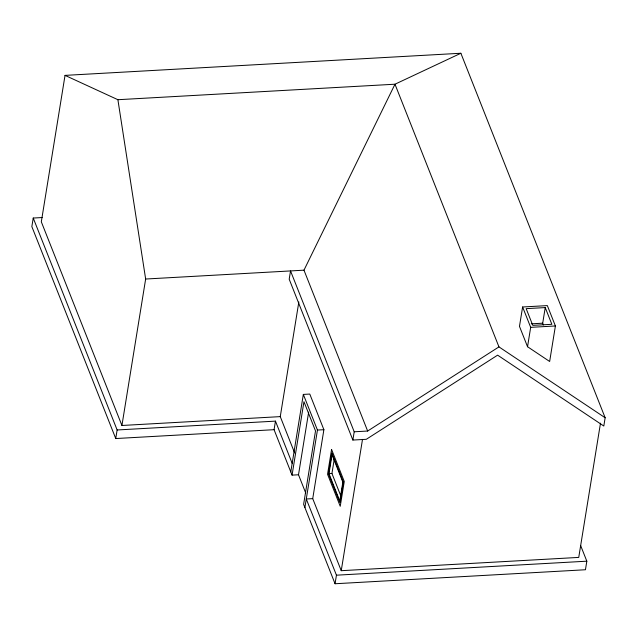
<?xml version="1.0" encoding="UTF-8"?>
<svg xmlns="http://www.w3.org/2000/svg" width="637" height="637" viewBox="0 0 637 637"><rect width="100%" height="100%" fill="white"/><g stroke="black" fill="none" stroke-linecap="round" stroke-linejoin="round"><path stroke-width="0.96" d="M42.161 217.543L33.235 218.045L31.85 226.605L115.743 438.543L274.069 429.688L292.065 475.13L298.506 474.772L305.728 493.022M352.866 440.056L354.204 431.782L290.536 270.932L289.198 279.205L352.866 440.056L366.307 439.299L497.616 355.159L603.812 426.026L605.15 417.753L460.869 53.253L65.038 75.381L41.317 221.827L121.93 425.476L280.264 416.622L294.66 452.995M115.743 438.543L117.128 429.975L33.235 218.045M121.93 425.476L145.65 279.03L117.893 99.706L65.038 75.381M274.069 429.688L275.463 421.129L117.128 429.975M280.264 416.622L298.833 301.97M290.791 471.913L303.339 394.414L309.781 394.056L323.891 429.696L312.727 498.636L341.241 570.688L578.746 557.407L600.492 423.151M292.065 475.13L303.953 401.708L315.514 430.915L303.618 504.337L335.054 583.747L585.443 569.749L586.828 561.189L580.61 545.479M298.506 474.772L308.65 412.123M304.892 507.554L317.449 430.055L303.339 394.414M328.971 473.649L332.028 454.778L342.841 482.113L339.792 500.985L328.971 473.649L331.941 473.482L340.954 496.263M331.941 473.482L334.226 459.333M335.054 583.747L336.44 575.187L306.286 498.994L312.727 498.636M341.241 570.688L362.509 439.371M522.619 306.986L519.473 326.359L527.54 346.727L549.651 361.482L555.4 325.969L547.342 305.601L522.619 306.986L530.677 327.346L527.54 346.727M543.401 324.95L542.7 323.19L545.232 307.583L526.17 308.65L532.787 325.364L551.849 324.305L545.232 307.583M605.15 417.753L498.954 346.886L367.653 431.034L303.976 270.176L394.98 84.211L460.869 53.253M117.893 99.706L394.98 84.211L498.954 346.886M145.65 279.03L303.976 270.176M531.266 323.827L542.7 323.19M530.677 327.346L555.4 325.969M317.449 430.055L323.891 429.696M354.204 431.782L367.653 431.034M336.44 575.187L586.828 561.189M275.463 421.129L292.176 463.354M331.574 449.451L327.553 474.278L340.238 506.311L344.259 481.484L331.574 449.451M331.885 453.138L328.533 473.84L339.927 502.625L343.279 481.922L331.885 453.138"/></g></svg>
